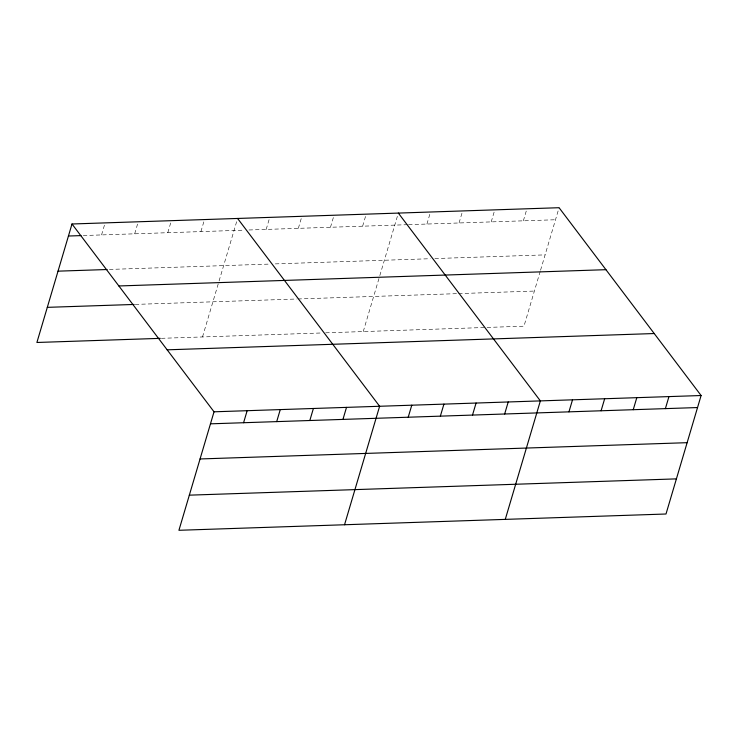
<?xml version="1.0" encoding="UTF-8"?>
<svg xmlns="http://www.w3.org/2000/svg" width="738" height="738" viewBox="0 0 738 738"><rect width="100%" height="100%" fill="white"/><g stroke="black" fill="none" stroke-linecap="round" stroke-linejoin="round"><path stroke-width="0.55" stroke-dasharray="3.69 2.77" d="M101.558 234.915L105.119 222.885M134.676 233.808L138.237 221.778M167.794 232.701L171.364 220.671M200.921 231.594L204.481 219.564M202.507 336.943L218.762 282.073M219.085 280.975L237.599 218.457M266.187 229.417L269.748 217.378M298.337 228.337L301.897 216.308M330.476 227.267L334.046 215.228M362.626 226.188L366.196 214.158M363.244 331.574L379.498 276.704M379.821 275.606L398.336 213.079M426.924 224.048L430.485 212.009M459.064 222.968L462.634 210.939M491.213 221.898L494.783 209.86M523.362 220.819L526.923 208.789M540.225 271.326L523.971 326.196L323.059 332.912M540.557 270.228L559.072 207.71M83.283 235.533L244.37 230.145M248.964 229.988L407.404 224.693M408.548 224.656L555.511 219.749M109.418 269.435L270.708 264.047M275.302 263.89L430.291 258.715M434.885 258.558L545.105 254.878M135.248 304.407L296.722 299.01M297.875 298.973L457.459 293.641M458.602 293.604L534.377 291.067M161.391 338.318L321.906 332.958"/><path stroke-width="1.11" d="M72.001 223.992L214.029 411.804L178.928 530.29L665.999 514.008L701.1 395.522L559.072 207.71L72.001 223.992L36.9 342.478L160.247 338.355M243.586 422.726L247.147 410.697M276.704 421.619L280.265 409.59M309.822 420.512L313.392 408.474M342.949 419.405L346.509 407.367M344.535 524.755L379.627 406.26L237.599 218.457M408.215 417.228L411.776 405.19M440.355 416.149L443.925 404.12M472.505 415.079L476.075 403.04M504.654 414L508.214 401.97M505.272 519.377L540.364 400.891L398.336 213.079M568.952 411.85L572.513 399.821M601.092 410.78L604.662 398.741M633.241 409.701L636.802 397.671M665.39 408.631L668.951 396.592M68.431 236.022L80.995 235.607M58.025 271.16L107.139 269.518M118.864 285.966L605.944 269.684M47.306 307.349L134.104 304.453M167.157 349.821L654.228 333.539M214.029 411.804L701.1 395.522M210.459 423.833L697.539 407.551M200.053 458.962L687.133 442.68M189.334 495.161L676.405 478.879"/></g></svg>
